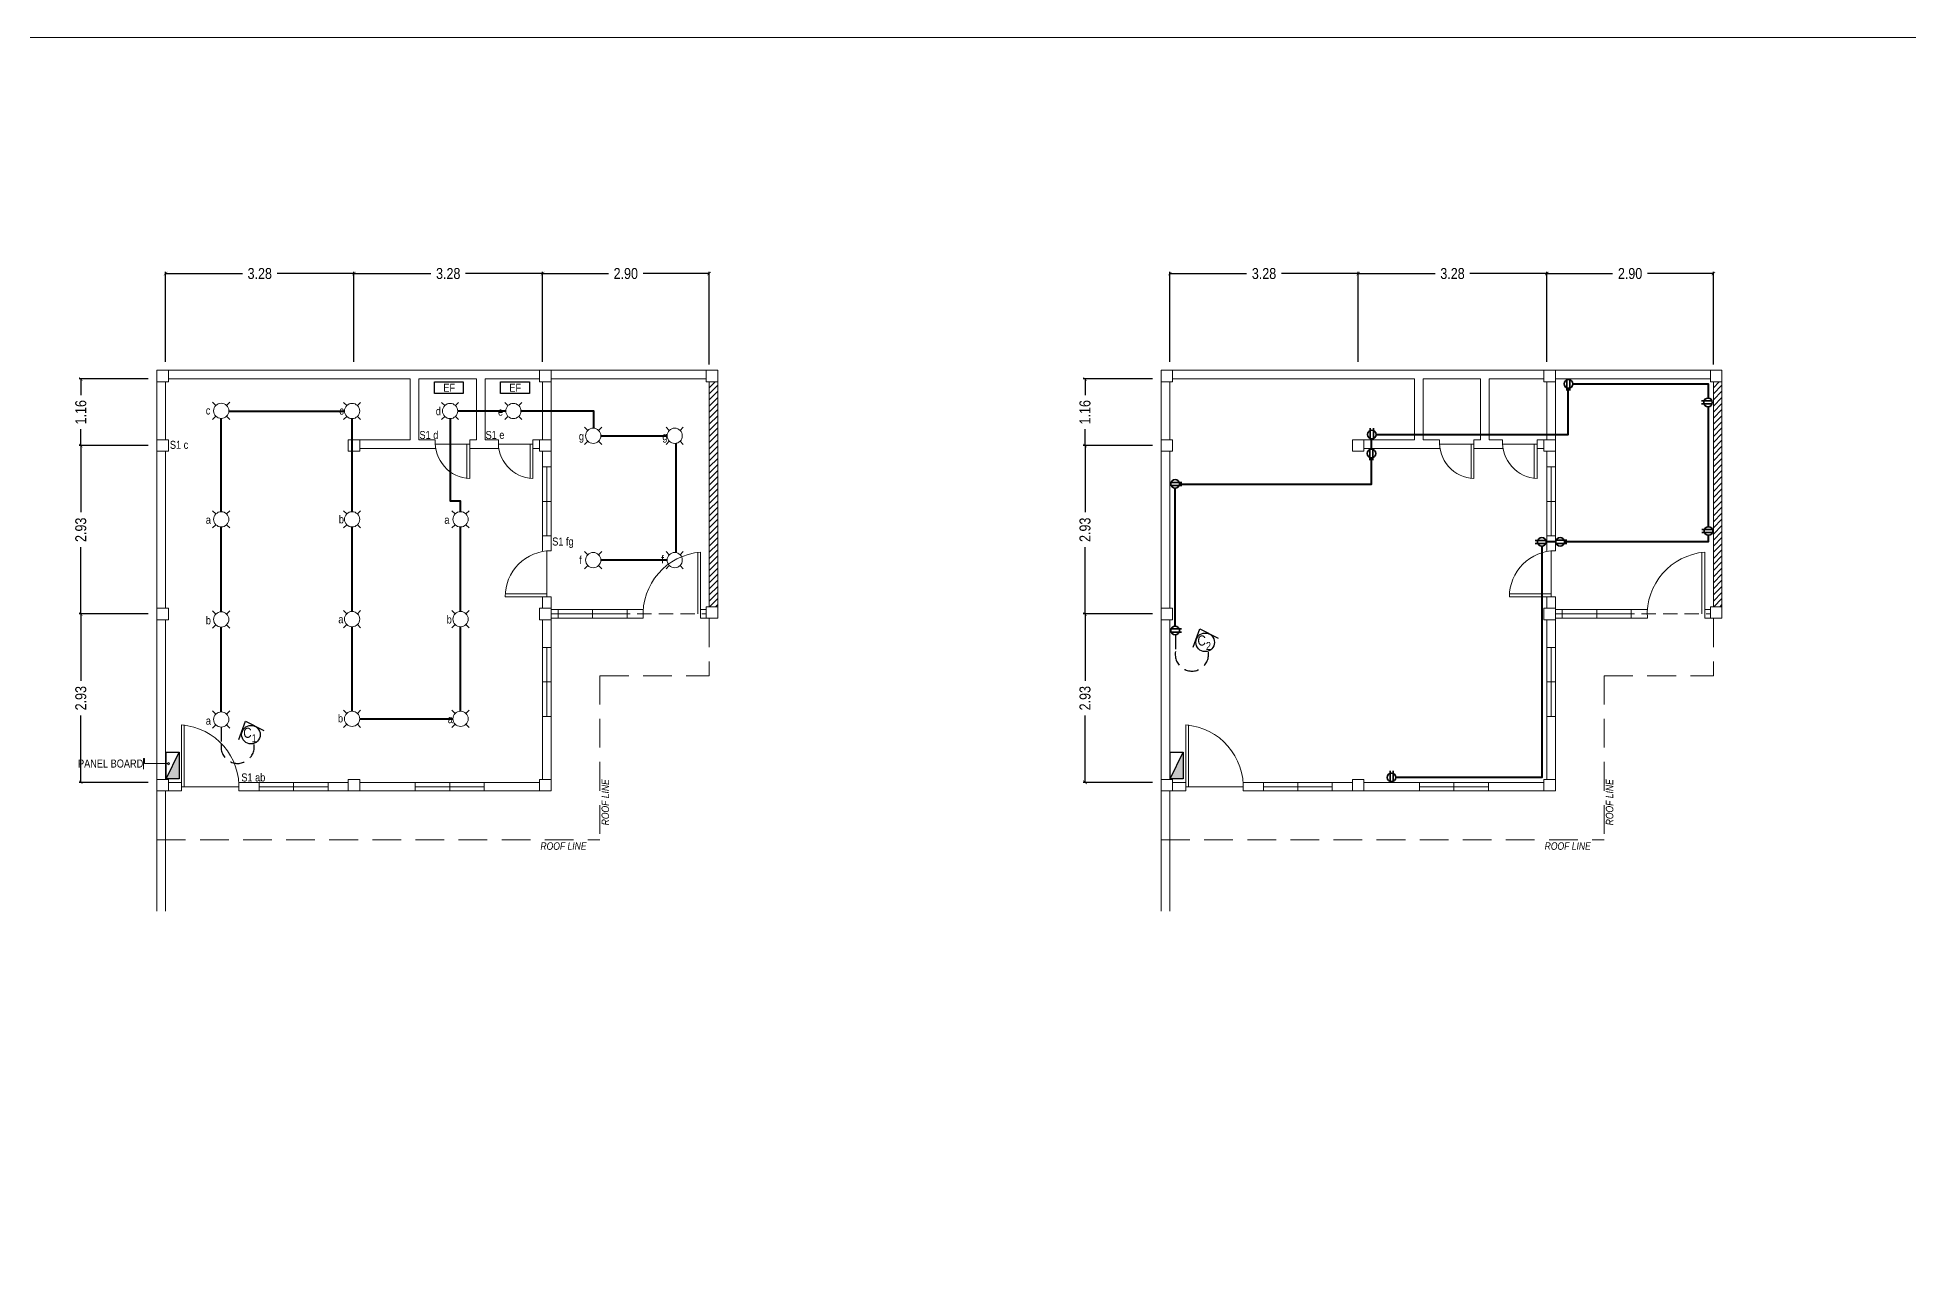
# Model space of a CAD drawing. Header units: metres. Extents: x -460 to 31334, y -1777 to 24987.
# Drawn here: x 202.23 to 234.79, y -549.19 to -527.84 of the extents above; entities that cross this region are included whole.
import ezdxf

# ---------------------------------------------------------------- set-up
doc = ezdxf.new("R2010")
doc.units = ezdxf.units.M
doc.header["$MEASUREMENT"] = 0
doc.linetypes.add('DASHED', pattern=[0.75, 0.5, -0.25])
doc.linetypes.add('DASHED2', pattern=[0.375, 0.25, -0.125])
doc.layers.get('Defpoints').update_dxf_attribs({"color": 2})
for name, color, linetype, lineweight in [('.3', 2, 'Continuous', 5), ('Arch_Door', 1, 'Continuous', 18), ('CIRCUIT', 5, 'Continuous', 35), ('LIGHTING', 7, 'Continuous', 20), ('TXT', 3, 'Continuous', 30)]:
    doc.layers.add(name, color=color, linetype=linetype, lineweight=lineweight)
doc.layers.add('01 FURNITURE', color=8, linetype='Continuous')
doc.styles.add('AN100', font='ARIALN.TTF', dxfattribs={"height": 0.25})
doc.styles.add('jan08', font='ARIALN.TTF', dxfattribs={"height": 0.25})
doc.styles.add('rs', font='ARIALN.TTF')
doc.dimstyles.new('dsdfddfdfef', dxfattribs={"dimtxt": 0.19, "dimasz": 0.06, "dimexe": 0.03, "dimexo": 0.3, "dimgap": 0.1, "dimtad": 0, "dimzin": 0, "dimdsep": 46, "dimtxsty": 'rs', "dimblk": 'ARCHTICK', "dimcen": 0.025, "dimclrd": 1, "dimclre": 1, "dimclrt": 3, "dimadec": 0, "dimazin": 0, "dimtfac": 1, "dimtofl": 0, "dimtmove": 0, "dimatfit": 3, "dimldrblk": 'ARCHTICK', "dimfxl": 0.1, "dimtolj": 1, "dimtzin": 0, "dimarcsym": 0})

# ---------------------------------------------------------------- blocks, each defined once
blk = doc.blocks.new('_ArchTick')
at = {"color": 0, "linetype": 'ByBlock', "const_width": 0.15}
blk.add_lwpolyline([(-0.5, -0.5), (0.5, 0.5)], dxfattribs=at)
blk = doc.blocks.new('*D268')
at = {"layer": '01 FURNITURE', "color": 1, "lineweight": -2, "transparency": 16777216}
for p, q in [((204.156, -533.779), (202.952, -533.779)), ((202.982, -533.779), (202.982, -534.064)), ((202.982, -534.939), (202.982, -534.654)), ((204.156, -534.939), (202.952, -534.939))]:
    blk.add_line(p, q, dxfattribs=at)
at = {"layer": 'Defpoints', "color": 0, "lineweight": 9, "transparency": 16777216}
for p in [(204.456, -533.779), (202.982, -534.939), (204.456, -534.939)]:
    blk.add_point(p, dxfattribs=at)
at = {"layer": '01 FURNITURE', "color": 1, "lineweight": -2, "transparency": 16777216, "xscale": 0.06, "yscale": 0.06, "zscale": 0.06}
for p, rotation in [((202.982, -533.779), 90), ((202.982, -534.939), 270)]:
    blk.add_blockref('_ArchTick', p, dxfattribs=dict(at, rotation=rotation))
at = {"layer": '01 FURNITURE', "color": 3, "lineweight": 9, "transparency": 16777216, "insert": (202.982, -534.359), "char_height": 0.19, "attachment_point": 5, "rotation": 90, "style": 'rs'}
blk.add_mtext('\\A1;1.16', dxfattribs=at)
blk = doc.blocks.new('*D269')
at = {"layer": '01 FURNITURE', "color": 1, "lineweight": -2, "transparency": 16777216}
for p, q in [((204.156, -534.939), (202.952, -534.939)), ((202.982, -534.939), (202.982, -536.1)), ((202.982, -537.869), (202.982, -536.707)), ((204.156, -537.869), (202.952, -537.869))]:
    blk.add_line(p, q, dxfattribs=at)
at = {"layer": 'Defpoints', "color": 0, "lineweight": 9, "transparency": 16777216}
for p in [(204.456, -534.939), (202.982, -537.869), (204.456, -537.869)]:
    blk.add_point(p, dxfattribs=at)
at = {"layer": '01 FURNITURE', "color": 1, "lineweight": -2, "transparency": 16777216, "xscale": 0.06, "yscale": 0.06, "zscale": 0.06}
for p, rotation in [((202.982, -534.939), 90), ((202.982, -537.869), 270)]:
    blk.add_blockref('_ArchTick', p, dxfattribs=dict(at, rotation=rotation))
at = {"layer": '01 FURNITURE', "color": 3, "lineweight": 9, "transparency": 16777216, "insert": (202.982, -536.404), "char_height": 0.19, "attachment_point": 5, "rotation": 90, "style": 'rs'}
blk.add_mtext('\\A1;2.93', dxfattribs=at)
blk = doc.blocks.new('*D270')
at = {"layer": '01 FURNITURE', "color": 1, "lineweight": -2, "transparency": 16777216}
for p, q in [((204.156, -537.869), (202.952, -537.869)), ((202.982, -537.869), (202.982, -539.03)), ((202.982, -540.799), (202.982, -539.637)), ((204.156, -540.799), (202.952, -540.799))]:
    blk.add_line(p, q, dxfattribs=at)
at = {"layer": 'Defpoints', "color": 0, "lineweight": 9, "transparency": 16777216}
for p in [(204.456, -537.869), (202.982, -540.799), (204.456, -540.799)]:
    blk.add_point(p, dxfattribs=at)
at = {"layer": '01 FURNITURE', "color": 1, "lineweight": -2, "transparency": 16777216, "xscale": 0.06, "yscale": 0.06, "zscale": 0.06}
for p, rotation in [((202.982, -537.869), 90), ((202.982, -540.799), 270)]:
    blk.add_blockref('_ArchTick', p, dxfattribs=dict(at, rotation=rotation))
at = {"layer": '01 FURNITURE', "color": 3, "lineweight": 9, "transparency": 16777216, "insert": (202.982, -539.334), "char_height": 0.19, "attachment_point": 5, "rotation": 90, "style": 'rs'}
blk.add_mtext('\\A1;2.93', dxfattribs=at)
blk = doc.blocks.new('*D271')
at = {"layer": '01 FURNITURE', "color": 1, "lineweight": -2, "transparency": 16777216}
for p, q in [((204.456, -533.479), (204.456, -531.916)), ((204.456, -531.946), (205.794, -531.946)), ((207.736, -531.946), (206.399, -531.946)), ((207.736, -533.479), (207.736, -531.916))]:
    blk.add_line(p, q, dxfattribs=at)
at = {"layer": 'Defpoints', "color": 0, "lineweight": 9, "transparency": 16777216}
for p in [(207.736, -531.946), (204.456, -533.779), (207.736, -533.779)]:
    blk.add_point(p, dxfattribs=at)
at = {"layer": '01 FURNITURE', "color": 1, "lineweight": -2, "transparency": 16777216, "xscale": 0.06, "yscale": 0.06, "zscale": 0.06, "rotation": 180}
blk.add_blockref('_ArchTick', (204.456, -531.946), dxfattribs=at)
at = {"layer": '01 FURNITURE', "color": 1, "lineweight": -2, "transparency": 16777216, "xscale": 0.06, "yscale": 0.06, "zscale": 0.06}
blk.add_blockref('_ArchTick', (207.736, -531.946), dxfattribs=at)
at = {"layer": '01 FURNITURE', "color": 3, "lineweight": 9, "transparency": 16777216, "insert": (206.096, -531.946), "char_height": 0.19, "attachment_point": 5, "style": 'rs'}
blk.add_mtext('\\A1;3.28', dxfattribs=at)
blk = doc.blocks.new('*D272')
at = {"layer": '01 FURNITURE', "color": 1, "lineweight": -2, "transparency": 16777216}
for p, q in [((207.736, -533.479), (207.736, -531.916)), ((207.736, -531.946), (209.074, -531.946)), ((211.016, -531.946), (209.679, -531.946)), ((211.016, -533.479), (211.016, -531.916))]:
    blk.add_line(p, q, dxfattribs=at)
at = {"layer": 'Defpoints', "color": 0, "lineweight": 9, "transparency": 16777216}
for p in [(207.736, -531.946), (207.736, -533.779), (211.016, -533.779)]:
    blk.add_point(p, dxfattribs=at)
at = {"layer": '01 FURNITURE', "color": 1, "lineweight": -2, "transparency": 16777216, "xscale": 0.06, "yscale": 0.06, "zscale": 0.06, "rotation": 180}
blk.add_blockref('_ArchTick', (207.736, -531.946), dxfattribs=at)
at = {"layer": '01 FURNITURE', "color": 1, "lineweight": -2, "transparency": 16777216, "xscale": 0.06, "yscale": 0.06, "zscale": 0.06}
blk.add_blockref('_ArchTick', (211.016, -531.946), dxfattribs=at)
at = {"layer": '01 FURNITURE', "color": 3, "lineweight": 9, "transparency": 16777216, "insert": (209.376, -531.946), "char_height": 0.19, "attachment_point": 5, "style": 'rs'}
blk.add_mtext('\\A1;3.28', dxfattribs=at)
blk = doc.blocks.new('*D273')
at = {"layer": '01 FURNITURE', "color": 1, "lineweight": -2, "transparency": 16777216}
for p, q in [((211.016, -533.479), (211.016, -531.916)), ((211.016, -531.946), (212.163, -531.946)), ((213.916, -531.946), (212.77, -531.946)), ((213.916, -533.529), (213.916, -531.916))]:
    blk.add_line(p, q, dxfattribs=at)
at = {"layer": 'Defpoints', "color": 0, "lineweight": 9, "transparency": 16777216}
for p in [(213.916, -531.946), (211.016, -533.779), (213.916, -533.829)]:
    blk.add_point(p, dxfattribs=at)
at = {"layer": '01 FURNITURE', "color": 1, "lineweight": -2, "transparency": 16777216, "xscale": 0.06, "yscale": 0.06, "zscale": 0.06, "rotation": 180}
blk.add_blockref('_ArchTick', (211.016, -531.946), dxfattribs=at)
at = {"layer": '01 FURNITURE', "color": 1, "lineweight": -2, "transparency": 16777216, "xscale": 0.06, "yscale": 0.06, "zscale": 0.06}
blk.add_blockref('_ArchTick', (213.916, -531.946), dxfattribs=at)
at = {"layer": '01 FURNITURE', "color": 3, "lineweight": 9, "transparency": 16777216, "insert": (212.466, -531.946), "char_height": 0.19, "attachment_point": 5, "style": 'rs'}
blk.add_mtext('\\A1;2.90', dxfattribs=at)
blk = doc.blocks.new('light')
at = {"layer": 'LIGHTING', "ltscale": 0.08}
for p, q in [((215.884, -493.498), (215.813, -493.427)), ((216.192, -493.427), (216.121, -493.498)), ((215.884, -493.735), (215.813, -493.806)), ((216.192, -493.806), (216.121, -493.735))]:
    blk.add_line(p, q, dxfattribs=at)
blk.add_circle((216.003, -493.616), 0.168, dxfattribs=at)
blk = doc.blocks.new('*D275')
at = {"layer": '01 FURNITURE', "color": 1, "lineweight": -2, "transparency": 16777216}
for p, q in [((221.633, -533.779), (220.428, -533.779)), ((220.458, -533.779), (220.458, -534.064)), ((220.458, -534.939), (220.458, -534.654)), ((221.633, -534.939), (220.428, -534.939))]:
    blk.add_line(p, q, dxfattribs=at)
at = {"layer": 'Defpoints', "color": 0, "lineweight": 9, "transparency": 16777216}
for p in [(221.933, -533.779), (220.458, -534.939), (221.933, -534.939)]:
    blk.add_point(p, dxfattribs=at)
at = {"layer": '01 FURNITURE', "color": 1, "lineweight": -2, "transparency": 16777216, "xscale": 0.06, "yscale": 0.06, "zscale": 0.06}
for p, rotation in [((220.458, -533.779), 90), ((220.458, -534.939), 270)]:
    blk.add_blockref('_ArchTick', p, dxfattribs=dict(at, rotation=rotation))
at = {"layer": '01 FURNITURE', "color": 3, "lineweight": 9, "transparency": 16777216, "insert": (220.458, -534.359), "char_height": 0.19, "attachment_point": 5, "rotation": 90, "style": 'rs'}
blk.add_mtext('\\A1;1.16', dxfattribs=at)
blk = doc.blocks.new('*D276')
at = {"layer": '01 FURNITURE', "color": 1, "lineweight": -2, "transparency": 16777216}
for p, q in [((221.633, -534.939), (220.428, -534.939)), ((220.458, -534.939), (220.458, -536.1)), ((220.458, -537.869), (220.458, -536.707)), ((221.633, -537.869), (220.428, -537.869))]:
    blk.add_line(p, q, dxfattribs=at)
at = {"layer": 'Defpoints', "color": 0, "lineweight": 9, "transparency": 16777216}
for p in [(221.933, -534.939), (220.458, -537.869), (221.933, -537.869)]:
    blk.add_point(p, dxfattribs=at)
at = {"layer": '01 FURNITURE', "color": 1, "lineweight": -2, "transparency": 16777216, "xscale": 0.06, "yscale": 0.06, "zscale": 0.06}
for p, rotation in [((220.458, -534.939), 90), ((220.458, -537.869), 270)]:
    blk.add_blockref('_ArchTick', p, dxfattribs=dict(at, rotation=rotation))
at = {"layer": '01 FURNITURE', "color": 3, "lineweight": 9, "transparency": 16777216, "insert": (220.458, -536.404), "char_height": 0.19, "attachment_point": 5, "rotation": 90, "style": 'rs'}
blk.add_mtext('\\A1;2.93', dxfattribs=at)
blk = doc.blocks.new('*D277')
at = {"layer": '01 FURNITURE', "color": 1, "lineweight": -2, "transparency": 16777216}
for p, q in [((221.633, -537.869), (220.428, -537.869)), ((220.458, -537.869), (220.458, -539.03)), ((220.458, -540.799), (220.458, -539.637)), ((221.633, -540.799), (220.428, -540.799))]:
    blk.add_line(p, q, dxfattribs=at)
at = {"layer": 'Defpoints', "color": 0, "lineweight": 9, "transparency": 16777216}
for p in [(221.933, -537.869), (220.458, -540.799), (221.933, -540.799)]:
    blk.add_point(p, dxfattribs=at)
at = {"layer": '01 FURNITURE', "color": 1, "lineweight": -2, "transparency": 16777216, "xscale": 0.06, "yscale": 0.06, "zscale": 0.06}
for p, rotation in [((220.458, -537.869), 90), ((220.458, -540.799), 270)]:
    blk.add_blockref('_ArchTick', p, dxfattribs=dict(at, rotation=rotation))
at = {"layer": '01 FURNITURE', "color": 3, "lineweight": 9, "transparency": 16777216, "insert": (220.458, -539.334), "char_height": 0.19, "attachment_point": 5, "rotation": 90, "style": 'rs'}
blk.add_mtext('\\A1;2.93', dxfattribs=at)
blk = doc.blocks.new('*D278')
at = {"layer": '01 FURNITURE', "color": 1, "lineweight": -2, "transparency": 16777216}
for p, q in [((221.933, -533.479), (221.933, -531.916)), ((221.933, -531.946), (223.27, -531.946)), ((225.213, -531.946), (223.875, -531.946)), ((225.213, -533.479), (225.213, -531.916))]:
    blk.add_line(p, q, dxfattribs=at)
at = {"layer": 'Defpoints', "color": 0, "lineweight": 9, "transparency": 16777216}
for p in [(225.213, -531.946), (221.933, -533.779), (225.213, -533.779)]:
    blk.add_point(p, dxfattribs=at)
at = {"layer": '01 FURNITURE', "color": 1, "lineweight": -2, "transparency": 16777216, "xscale": 0.06, "yscale": 0.06, "zscale": 0.06, "rotation": 180}
blk.add_blockref('_ArchTick', (221.933, -531.946), dxfattribs=at)
at = {"layer": '01 FURNITURE', "color": 1, "lineweight": -2, "transparency": 16777216, "xscale": 0.06, "yscale": 0.06, "zscale": 0.06}
blk.add_blockref('_ArchTick', (225.213, -531.946), dxfattribs=at)
at = {"layer": '01 FURNITURE', "color": 3, "lineweight": 9, "transparency": 16777216, "insert": (223.573, -531.946), "char_height": 0.19, "attachment_point": 5, "style": 'rs'}
blk.add_mtext('\\A1;3.28', dxfattribs=at)
blk = doc.blocks.new('*D279')
at = {"layer": '01 FURNITURE', "color": 1, "lineweight": -2, "transparency": 16777216}
for p, q in [((225.213, -533.479), (225.213, -531.916)), ((225.213, -531.946), (226.55, -531.946)), ((228.493, -531.946), (227.155, -531.946)), ((228.493, -533.479), (228.493, -531.916))]:
    blk.add_line(p, q, dxfattribs=at)
at = {"layer": 'Defpoints', "color": 0, "lineweight": 9, "transparency": 16777216}
for p in [(225.213, -531.946), (225.213, -533.779), (228.493, -533.779)]:
    blk.add_point(p, dxfattribs=at)
at = {"layer": '01 FURNITURE', "color": 1, "lineweight": -2, "transparency": 16777216, "xscale": 0.06, "yscale": 0.06, "zscale": 0.06, "rotation": 180}
blk.add_blockref('_ArchTick', (225.213, -531.946), dxfattribs=at)
at = {"layer": '01 FURNITURE', "color": 1, "lineweight": -2, "transparency": 16777216, "xscale": 0.06, "yscale": 0.06, "zscale": 0.06}
blk.add_blockref('_ArchTick', (228.493, -531.946), dxfattribs=at)
at = {"layer": '01 FURNITURE', "color": 3, "lineweight": 9, "transparency": 16777216, "insert": (226.853, -531.946), "char_height": 0.19, "attachment_point": 5, "style": 'rs'}
blk.add_mtext('\\A1;3.28', dxfattribs=at)
blk = doc.blocks.new('*D280')
at = {"layer": '01 FURNITURE', "color": 1, "lineweight": -2, "transparency": 16777216}
for p, q in [((228.493, -533.479), (228.493, -531.916)), ((228.493, -531.946), (229.639, -531.946)), ((231.393, -531.946), (230.246, -531.946)), ((231.393, -533.529), (231.393, -531.916))]:
    blk.add_line(p, q, dxfattribs=at)
at = {"layer": 'Defpoints', "color": 0, "lineweight": 9, "transparency": 16777216}
for p in [(231.393, -531.946), (228.493, -533.779), (231.393, -533.829)]:
    blk.add_point(p, dxfattribs=at)
at = {"layer": '01 FURNITURE', "color": 1, "lineweight": -2, "transparency": 16777216, "xscale": 0.06, "yscale": 0.06, "zscale": 0.06, "rotation": 180}
blk.add_blockref('_ArchTick', (228.493, -531.946), dxfattribs=at)
at = {"layer": '01 FURNITURE', "color": 1, "lineweight": -2, "transparency": 16777216, "xscale": 0.06, "yscale": 0.06, "zscale": 0.06}
blk.add_blockref('_ArchTick', (231.393, -531.946), dxfattribs=at)
at = {"layer": '01 FURNITURE', "color": 3, "lineweight": 9, "transparency": 16777216, "insert": (229.943, -531.946), "char_height": 0.19, "attachment_point": 5, "style": 'rs'}
blk.add_mtext('\\A1;2.90', dxfattribs=at)

msp = doc.modelspace()

# ---------------------------------------------------------------- hatches: boundary and pattern name
at = {"layer": '01 FURNITURE', "lineweight": 9, "true_color": 0x000000, "transparency": 33554618}
h = msp.add_hatch(dxfattribs=at)
h.set_pattern_fill('ANSI31', color=18, scale=0.6)
h.set_pattern_definition([(45, (80.22465, 21.27508), (-0.053033009, 0.053033009), [])])
h.paths.add_polyline_path([(214.06615, -533.82863), (213.91615, -533.82863), (213.91615, -537.74363), (214.06615, -537.74363)])
h = msp.add_hatch(dxfattribs=at)
h.set_pattern_fill('ANSI31', color=18, scale=0.6)
h.set_pattern_definition([(45, (97.70109, 21.27508), (-0.053033009, 0.053033009), [])])
h.paths.add_polyline_path([(231.5426, -533.82863), (231.3926, -533.82863), (231.3926, -537.74363), (231.5426, -537.74363)])
at = {"layer": '01 FURNITURE', "lineweight": 9, "transparency": 33554618}
h = msp.add_hatch(color=1, dxfattribs=at)
h.dxf.hatch_style = 1
h.paths.add_polyline_path([(204.69081, -540.27421), (204.46453, -540.73622), (204.69081, -540.73622)])
h = msp.add_hatch(color=1, dxfattribs=at)
h.dxf.hatch_style = 1
h.paths.add_polyline_path([(222.16725, -540.27421), (221.94097, -540.73622), (222.16725, -540.73622)])

# ---------------------------------------------------------------- linework, layer by layer
at = {"color": 2, "linetype": 'DASHED2'}
for p, q in [((222.03191, -538.23105), (222.03191, -538.52338)), ((205.42612, -539.83676), (205.42612, -540.12909))]:
    msp.add_line(p, q, dxfattribs=at)
at = {"color": 2}
for points in [[(222.33717, -538.44585), (222.45655, -538.12787), (222.77417, -538.29127)], [(205.73138, -540.05156), (205.85077, -539.73358), (206.16838, -539.89698)]]:
    msp.add_lwpolyline(points, dxfattribs=at)
for centre in [(222.5486, -538.36237), (205.94281, -539.96808)]:
    msp.add_circle(centre, 0.16173, dxfattribs=at)
at = {"color": 2, "linetype": 'DASHED2'}
for centre in [(222.31691, -538.57368), (205.71112, -540.17939)]:
    msp.add_arc(centre, 0.28941, 169.989804, 11.583661, dxfattribs=at)
at = {"layer": '01 FURNITURE', "color": 18, "lineweight": 9, "true_color": 0x000000}
for p, q in [((204.30615, -533.62863), (204.30615, -540.94863)), ((204.30615, -533.62863), (211.16615, -533.62863)), ((211.16615, -533.62863), (211.16615, -536.76863)), ((211.16615, -533.62863), (214.06615, -533.62863)), ((214.06615, -533.62863), (214.06615, -537.94363)), ((221.7826, -533.62863), (221.7826, -540.94863)), ((221.7826, -533.62863), (228.6426, -533.62863)), ((228.6426, -533.62863), (228.6426, -536.76863)), ((228.6426, -533.62863), (231.5426, -533.62863)), ((231.5426, -533.62863), (231.5426, -537.94363)), ((204.45615, -533.82863), (204.45615, -534.83863)), ((204.50615, -533.77863), (208.71615, -533.77863)), ((208.71615, -533.77863), (208.71615, -534.83863)), ((208.86615, -533.77863), (208.86615, -534.83863)), ((208.86615, -533.77863), (209.86615, -533.77863)), ((209.86615, -533.77863), (209.86615, -534.83863)), ((210.01615, -533.77863), (210.01615, -534.83863)), ((210.01615, -533.77863), (210.96615, -533.77863)), ((211.01615, -533.82863), (211.01615, -534.83863)), ((211.16615, -533.77863), (213.86615, -533.77863)), ((213.91615, -533.82863), (213.91615, -537.74363)), ((221.9326, -533.82863), (221.9326, -534.83863)), ((221.9826, -533.77863), (226.1926, -533.77863)), ((226.1926, -533.77863), (226.1926, -534.83863)), ((226.3426, -533.77863), (226.3426, -534.83863)), ((226.3426, -533.77863), (227.3426, -533.77863)), ((227.3426, -533.77863), (227.3426, -534.83863)), ((227.4926, -533.77863), (227.4926, -534.83863)), ((227.4926, -533.77863), (228.4426, -533.77863)), ((228.4926, -533.82863), (228.4926, -534.83863)), ((228.6426, -533.77863), (231.3426, -533.77863)), ((231.3926, -533.82863), (231.3926, -537.74363)), ((207.83615, -534.83863), (208.71615, -534.83863)), ((207.83615, -534.98863), (209.15733, -534.98863)), ((208.86615, -534.83863), (209.14934, -534.83863)), ((209.14886, -534.91363), (209.74934, -534.91363)), ((209.69934, -534.91363), (209.69934, -535.50904)), ((209.74934, -534.83863), (209.86615, -534.83863)), ((209.74934, -534.83863), (209.74934, -535.51363)), ((209.74934, -534.98863), (210.25733, -534.98863)), ((210.01615, -534.83863), (210.24934, -534.83863)), ((210.24886, -534.91363), (210.84934, -534.91363)), ((210.79934, -534.91363), (210.79934, -535.50904)), ((210.84934, -534.83863), (210.96615, -534.83863)), ((210.84934, -534.83863), (210.84934, -535.51363)), ((210.84934, -534.98863), (210.96615, -534.98863)), ((225.3126, -534.83863), (226.1926, -534.83863)), ((225.3126, -534.98863), (226.63377, -534.98863)), ((226.3426, -534.83863), (226.62578, -534.83863)), ((226.62531, -534.91363), (227.22578, -534.91363)), ((227.17578, -534.91363), (227.17578, -535.50904)), ((227.22578, -534.83863), (227.3426, -534.83863)), ((227.22578, -534.83863), (227.22578, -535.51363)), ((227.22578, -534.98863), (227.73377, -534.98863)), ((227.4926, -534.83863), (227.72578, -534.83863)), ((227.72531, -534.91363), (228.32578, -534.91363)), ((228.27578, -534.91363), (228.27578, -535.50904)), ((228.32578, -534.83863), (228.4426, -534.83863)), ((228.32578, -534.83863), (228.32578, -535.51363)), ((228.32578, -534.98863), (228.4426, -534.98863)), ((204.45615, -535.03863), (204.45615, -537.76863)), ((211.01615, -535.03863), (211.01615, -536.78263)), ((211.01615, -535.31063), (211.16615, -535.31063)), ((211.09115, -535.31063), (211.09115, -536.51063)), ((221.9326, -535.03863), (221.9326, -537.76863)), ((228.4926, -535.03863), (228.4926, -536.78263)), ((228.4926, -535.31063), (228.6426, -535.31063)), ((228.5676, -535.31063), (228.5676, -536.51063)), ((211.09115, -536.77206), (211.09115, -537.56863)), ((213.71818, -536.79363), (213.71818, -537.86863)), ((213.76818, -536.79363), (213.76818, -537.94363)), ((228.5676, -536.77206), (228.5676, -537.56863)), ((231.19462, -536.79363), (231.19462, -537.86863)), ((231.24462, -536.79363), (231.24462, -537.94363)), ((211.16615, -537.56863), (210.36615, -537.56863)), ((211.09115, -537.51863), (210.36765, -537.51863)), ((211.01615, -537.56863), (211.01615, -537.76863)), ((211.16615, -537.56863), (211.16615, -540.94863)), ((228.6426, -537.56863), (227.8426, -537.56863)), ((228.5676, -537.51863), (227.84409, -537.51863)), ((228.4926, -537.56863), (228.4926, -537.76863)), ((228.6426, -537.56863), (228.6426, -540.94863)), ((211.16615, -537.79363), (212.76915, -537.79363)), ((211.28764, -537.79363), (211.28764, -537.94363)), ((211.28764, -537.86863), (212.48764, -537.86863)), ((212.48764, -537.79363), (212.48764, -537.94363)), ((213.76818, -537.79363), (213.86615, -537.79363)), ((228.6426, -537.79363), (230.24559, -537.79363)), ((228.76408, -537.79363), (228.76408, -537.94363)), ((228.76408, -537.86863), (229.96408, -537.86863)), ((229.96408, -537.79363), (229.96408, -537.94363)), ((231.24462, -537.79363), (231.3426, -537.79363)), ((204.45615, -537.96863), (204.45615, -540.74863)), ((211.01615, -537.96863), (211.01615, -540.74863)), ((211.16615, -537.94363), (212.76818, -537.94363)), ((213.76818, -537.94363), (214.06615, -537.94363)), ((221.9326, -537.96863), (221.9326, -540.74863)), ((228.4926, -537.96863), (228.4926, -540.74863)), ((228.6426, -537.94363), (230.24462, -537.94363)), ((231.24462, -537.94363), (231.5426, -537.94363)), ((211.09115, -538.45094), (211.09115, -539.65094)), ((228.5676, -538.45094), (228.5676, -539.65094)), ((211.01615, -539.05094), (211.16615, -539.05094)), ((228.4926, -539.05094), (228.6426, -539.05094)), ((204.73341, -539.79863), (204.73341, -540.94863)), ((204.78341, -539.79863), (204.78341, -540.87363)), ((222.20985, -539.79863), (222.20985, -540.94863)), ((222.25985, -539.79863), (222.25985, -540.87363)), ((204.50615, -540.79863), (204.73341, -540.79863)), ((205.73341, -540.79863), (207.63615, -540.79863)), ((206.08478, -540.79863), (206.08478, -540.94863)), ((206.68478, -540.79863), (206.68478, -540.94863)), ((207.28478, -540.79863), (207.28478, -540.94863)), ((207.83615, -540.79863), (210.96615, -540.79863)), ((208.80115, -540.79863), (208.80115, -540.94863)), ((209.40115, -540.79863), (209.40115, -540.94863)), ((210.00115, -540.79863), (210.00115, -540.94863)), ((221.9826, -540.79863), (222.20985, -540.79863)), ((223.20985, -540.79863), (225.1126, -540.79863)), ((223.56122, -540.79863), (223.56122, -540.94863)), ((224.16122, -540.79863), (224.16122, -540.94863)), ((224.76122, -540.79863), (224.76122, -540.94863)), ((225.3126, -540.79863), (228.4426, -540.79863)), ((226.2776, -540.79863), (226.2776, -540.94863)), ((226.8776, -540.79863), (226.8776, -540.94863)), ((227.4776, -540.79863), (227.4776, -540.94863)), ((204.30615, -540.94863), (204.73341, -540.94863)), ((204.73341, -540.87363), (205.73552, -540.87363)), ((205.73341, -540.94863), (211.16615, -540.94863)), ((206.08478, -540.87363), (207.28478, -540.87363)), ((208.80115, -540.87363), (210.00115, -540.87363)), ((221.7826, -540.94863), (222.20985, -540.94863)), ((222.20985, -540.87363), (223.21196, -540.87363)), ((223.20985, -540.94863), (228.6426, -540.94863)), ((223.56122, -540.87363), (224.76122, -540.87363)), ((226.2776, -540.87363), (227.4776, -540.87363))]:
    msp.add_line(p, q, dxfattribs=at)
at = {"layer": '01 FURNITURE', "color": 18, "lineweight": 18, "true_color": 0x000000}
for p, q in [((211.01615, -535.91063), (211.16615, -535.91063)), ((228.4926, -535.91063), (228.6426, -535.91063)), ((211.01615, -536.51063), (211.16615, -536.51063)), ((228.4926, -536.51063), (228.6426, -536.51063)), ((211.88764, -537.79363), (211.88764, -537.94363)), ((229.36408, -537.79363), (229.36408, -537.94363)), ((211.01615, -538.45094), (211.16615, -538.45094)), ((228.4926, -538.45094), (228.6426, -538.45094)), ((211.01615, -539.65094), (211.16615, -539.65094)), ((228.4926, -539.65094), (228.6426, -539.65094))]:
    msp.add_line(p, q, dxfattribs=at)
at = {"layer": '01 FURNITURE', "color": 18, "linetype": 'DASHED2', "lineweight": 9, "true_color": 0x000000}
for p, q in [((211.16615, -537.86863), (213.86615, -537.86863)), ((228.6426, -537.86863), (231.3426, -537.86863))]:
    msp.add_line(p, q, dxfattribs=at)
at = {"layer": '01 FURNITURE', "color": 18, "linetype": 'DASHED', "lineweight": 9, "true_color": 0x000000}
for p, q in [((213.91615, -537.94363), (213.91615, -538.94363)), ((231.3926, -537.94363), (231.3926, -538.94363)), ((212.01615, -538.94363), (212.01615, -541.79863)), ((212.01615, -538.94363), (213.91615, -538.94363)), ((229.4926, -538.94363), (229.4926, -541.79863)), ((229.4926, -538.94363), (231.3926, -538.94363)), ((204.30615, -541.79863), (212.01615, -541.79863)), ((221.7826, -541.79863), (229.4926, -541.79863))]:
    msp.add_line(p, q, dxfattribs=at)
at = {"layer": '01 FURNITURE', "color": 250, "lineweight": 25}
for p, q in [((204.46453, -540.73622), (204.69081, -540.27421)), ((221.94097, -540.73622), (222.16725, -540.27421))]:
    msp.add_line(p, q, dxfattribs=at)
at = {"layer": '01 FURNITURE', "color": 18, "linetype": 'Continuous', "lineweight": 9, "true_color": 0x000000}
for p, q in [((204.30615, -540.94863), (204.30615, -543.03962)), ((204.45615, -540.94863), (204.45615, -543.03962)), ((221.7826, -540.94863), (221.7826, -543.03962)), ((221.9326, -540.94863), (221.9326, -543.03962))]:
    msp.add_line(p, q, dxfattribs=at)
at = {"layer": '01 FURNITURE', "color": 3, "lineweight": 5}
msp.add_lwpolyline([(118.91558, -527.83706), (366.22777, -527.83706), (366.22777, -602.96018), (118.91558, -602.96018)], close=True, dxfattribs=at)
at = {"layer": '01 FURNITURE', "color": 18, "lineweight": 9, "true_color": 0x000000}
for points in [[(204.30615, -533.62863), (204.50615, -533.62863), (204.50615, -533.82863), (204.30615, -533.82863)], [(210.96615, -533.62863), (211.16615, -533.62863), (211.16615, -533.82863), (210.96615, -533.82863)], [(213.86615, -533.62863), (214.06615, -533.62863), (214.06615, -533.82863), (213.86615, -533.82863)], [(221.7826, -533.62863), (221.9826, -533.62863), (221.9826, -533.82863), (221.7826, -533.82863)], [(228.4426, -533.62863), (228.6426, -533.62863), (228.6426, -533.82863), (228.4426, -533.82863)], [(231.3426, -533.62863), (231.5426, -533.62863), (231.5426, -533.82863), (231.3426, -533.82863)], [(204.30615, -534.83863), (204.50615, -534.83863), (204.50615, -535.03863), (204.30615, -535.03863)], [(207.63615, -534.83863), (207.83615, -534.83863), (207.83615, -535.03863), (207.63615, -535.03863)], [(210.96615, -534.83863), (211.16615, -534.83863), (211.16615, -535.03863), (210.96615, -535.03863)], [(221.7826, -534.83863), (221.9826, -534.83863), (221.9826, -535.03863), (221.7826, -535.03863)], [(225.1126, -534.83863), (225.3126, -534.83863), (225.3126, -535.03863), (225.1126, -535.03863)], [(228.4426, -534.83863), (228.6426, -534.83863), (228.6426, -535.03863), (228.4426, -535.03863)], [(204.30615, -537.76863), (204.50615, -537.76863), (204.50615, -537.96863), (204.30615, -537.96863)], [(210.96615, -537.76863), (211.16615, -537.76863), (211.16615, -537.96863), (210.96615, -537.96863)], [(213.86615, -537.74363), (214.06615, -537.74363), (214.06615, -537.94363), (213.86615, -537.94363)], [(221.7826, -537.76863), (221.9826, -537.76863), (221.9826, -537.96863), (221.7826, -537.96863)], [(228.4426, -537.76863), (228.6426, -537.76863), (228.6426, -537.96863), (228.4426, -537.96863)], [(231.3426, -537.74363), (231.5426, -537.74363), (231.5426, -537.94363), (231.3426, -537.94363)], [(204.30615, -540.74863), (204.50615, -540.74863), (204.50615, -540.94863), (204.30615, -540.94863)], [(207.63615, -540.74863), (207.83615, -540.74863), (207.83615, -540.94863), (207.63615, -540.94863)], [(210.96615, -540.74863), (211.16615, -540.74863), (211.16615, -540.94863), (210.96615, -540.94863)], [(221.7826, -540.74863), (221.9826, -540.74863), (221.9826, -540.94863), (221.7826, -540.94863)], [(225.1126, -540.74863), (225.3126, -540.74863), (225.3126, -540.94863), (225.1126, -540.94863)], [(228.4426, -540.74863), (228.6426, -540.74863), (228.6426, -540.94863), (228.4426, -540.94863)]]:
    msp.add_lwpolyline(points, close=True, dxfattribs=at)
at = {"layer": '01 FURNITURE', "color": 250, "lineweight": 30}
for points in [[(209.13849, -533.83072), (209.63871, -533.83072), (209.63871, -534.0325), (209.13849, -534.0325)], [(210.28849, -533.83072), (210.78871, -533.83072), (210.78871, -534.0325), (210.28849, -534.0325)]]:
    msp.add_lwpolyline(points, close=True, dxfattribs=at)
at = {"layer": '01 FURNITURE', "color": 1, "lineweight": 40}
for points in [[(225.52408, -534.74783), (228.86319, -534.74783), (228.86319, -533.94132)], [(228.94577, -533.86484), (231.30039, -533.86484), (231.30039, -534.11168)], [(205.55809, -534.34255), (207.5702, -534.34255)], [(209.54002, -534.33156), (210.37715, -534.33156)], [(210.64138, -534.33156), (211.90506, -534.33156), (211.90506, -534.63603)], [(231.30039, -534.26172), (231.30039, -536.34994)], [(205.42612, -536.0901), (205.42612, -534.46627)], [(207.6996, -534.46972), (207.6996, -536.09013)], [(209.59021, -536.0901), (209.59021, -535.90629), (209.41311, -535.90629), (209.41311, -534.46965)], [(212.03135, -534.76699), (213.18491, -534.76699)], [(213.33811, -534.89872), (213.33811, -536.80039)], [(225.44268, -535.00214), (225.44268, -534.82252)], [(222.10172, -535.6083), (225.44268, -535.6083), (225.44268, -535.15219)], [(222.02468, -538.08136), (222.02468, -535.68093)], [(205.42612, -537.83119), (205.42612, -536.35459)], [(207.6996, -536.35456), (207.6996, -537.82583)], [(209.59021, -537.8258), (209.59021, -536.35459)], [(228.65034, -536.612), (228.481, -536.612)], [(231.30039, -536.49956), (231.30039, -536.612), (228.80035, -536.612)], [(213.18491, -536.93223), (212.03135, -536.93223)], [(228.40496, -536.68959), (228.40496, -540.71421), (225.86671, -540.71421)], [(205.42612, -539.57227), (205.42612, -538.09568)], [(207.6996, -538.09026), (207.6996, -539.56152)], [(209.59021, -539.56149), (209.59021, -538.09029)], [(207.83458, -539.69542), (209.45798, -539.69542)]]:
    msp.add_lwpolyline(points, dxfattribs=at)
at = {"layer": '01 FURNITURE', "color": 250, "lineweight": 9}
msp.add_lwpolyline([(204.50791, -540.47207), (204.09279, -540.47207), (204.09279, -540.38344), (204.07456, -540.38344), (204.07456, -540.56754)], dxfattribs=at)
at = {"layer": '01 FURNITURE', "color": 250, "lineweight": 25}
for points in [[(204.46453, -540.27421), (204.69081, -540.27421), (204.69081, -540.73622), (204.46453, -540.73622)], [(221.94097, -540.27421), (222.16725, -540.27421), (222.16725, -540.73622), (221.94097, -540.73622)]]:
    msp.add_lwpolyline(points, close=True, dxfattribs=at)
at = {"layer": '01 FURNITURE', "color": 250, "lineweight": 9}
msp.add_circle((204.50791, -540.47207), 0.01922, dxfattribs=at)
at = {"layer": '01 FURNITURE', "color": 18, "lineweight": 9, "true_color": 0x000000}
for centre, radius, start, end in [((209.78235, -534.88012), 0.63437, 176.250174, 267.016905), ((210.88235, -534.88012), 0.63437, 176.250174, 267.016905), ((227.25879, -534.88012), 0.63437, 176.250174, 267.016905), ((228.35879, -534.88012), 0.63437, 176.250174, 267.016905), ((211.16504, -537.56752), 0.79888, 89.919759, 180.080241), ((213.8512, -537.8756), 1.08515, 94.38745, 183.594377), ((228.64148, -537.56752), 0.79888, 89.919759, 180.080241), ((231.32764, -537.8756), 1.08515, 94.38745, 183.594377), ((204.65039, -540.8806), 1.08515, 356.405623, 85.61255), ((222.12683, -540.8806), 1.08515, 356.405623, 85.61255)]:
    msp.add_arc(centre, radius, start, end, dxfattribs=at)
at = {"layer": 'CIRCUIT', "color": 3}
for p, q in [((228.84441, -533.79644), (228.84441, -533.98131)), ((228.89714, -533.79644), (228.89714, -533.98131)), ((231.3697, -534.16034), (231.18483, -534.16034)), ((231.3697, -534.21306), (231.18483, -534.21306)), ((225.42269, -534.81801), (225.42269, -534.63314)), ((225.47542, -534.81801), (225.47542, -534.63314)), ((225.41602, -535.00693), (225.41602, -535.1918)), ((225.46875, -535.00693), (225.46875, -535.1918)), ((221.9565, -535.57957), (222.14137, -535.57957)), ((221.9565, -535.63229), (222.14137, -535.63229)), ((228.47626, -536.58821), (228.29139, -536.58821)), ((228.65511, -536.58729), (228.83998, -536.58729)), ((231.37628, -536.39838), (231.19141, -536.39838)), ((231.37628, -536.45111), (231.19141, -536.45111)), ((228.47626, -536.64093), (228.29139, -536.64093)), ((228.65511, -536.64002), (228.83998, -536.64002)), ((221.95445, -538.13002), (222.13931, -538.13002)), ((221.95445, -538.18274), (222.13931, -538.18274)), ((225.76537, -540.78163), (225.76537, -540.59677)), ((225.8181, -540.78163), (225.8181, -540.59677))]:
    msp.add_line(p, q, dxfattribs=at)
for centre in [(228.87077, -533.86668), (231.29946, -534.1867), (225.44905, -534.74777), (225.44239, -535.07717), (222.02674, -535.60593), (228.40602, -536.61457), (228.72535, -536.61366), (231.30604, -536.42475), (222.02468, -538.15638), (225.79174, -540.71139)]:
    msp.add_circle(centre, 0.07502, dxfattribs=at)

# ---------------------------------------------------------------- block references
at = {"layer": '.3', "color": 1, "xscale": 0.7888074039379345, "yscale": 0.7888074039379345, "zscale": 0.7888074039379345}
for p in [(35.04145, -144.96568), (37.31768, -144.96916), (39.02324, -144.96916), (40.1246, -144.96916), (41.51444, -145.3998), (42.93248, -145.3998), (35.04145, -146.854), (37.31768, -146.854), (39.20555, -146.854), (41.51444, -147.56262), (42.93248, -147.56262), (35.04145, -148.59508), (37.31768, -148.58969), (39.20555, -148.58969), (35.04145, -150.33617), (37.31768, -150.32539), (39.20555, -150.32539)]:
    msp.add_blockref('light', p, dxfattribs=at)

# ---------------------------------------------------------------- texts
at = {"layer": 'Arch_Door', "color": 18, "linetype": 'Continuous', "lineweight": 18, "true_color": 0x000000, "char_height": 0.13, "width": 0.9010191, "attachment_point": 1, "rotation": 90, "style": 'AN100'}
for insert in [(212.04441, -541.54608), (229.52086, -541.54608)]:
    msp.add_mtext('{\\fArial Narrow|b0|i1|c0|p34;\\C256;\\c0;ROOF LINE }', dxfattribs=dict(at, insert=insert))
at = {"layer": 'Arch_Door', "color": 18, "linetype": 'Continuous', "lineweight": 18, "true_color": 0x000000, "char_height": 0.13, "width": 0.9010191, "attachment_point": 1, "style": 'AN100'}
for insert in [(210.98043, -541.84187), (228.45687, -541.84187)]:
    msp.add_mtext('{\\fArial Narrow|b0|i1|c0|p34;\\C256;\\c0;ROOF LINE }', dxfattribs=dict(at, insert=insert))
at = {"layer": 'TXT', "color": 5, "lineweight": 30, "style": 'jan08'}
for p in [(209.29071, -534.00305), (210.44071, -534.00305)]:
    msp.add_text('EF', height=0.139284, dxfattribs=at).set_placement(p)
at = {"layer": 'TXT', "color": 5, "style": 'jan08'}
for s, height, p in [('c', 0.13928, (205.15768, -534.39785)), ('c', 0.13928, (207.48031, -534.40084)), ('d', 0.13928, (209.15988, -534.40974)), ('e', 0.13928, (210.24205, -534.41886)), ('S1 d', 0.139284, (208.87558, -534.8234)), ('S1 e', 0.139284, (210.02609, -534.8234)), ('S1 c', 0.139284, (204.53262, -534.99518)), ('g', 0.13928, (211.64969, -534.84645)), ('g', 0.13928, (213.10203, -534.84645)), ('a', 0.13928, (205.15768, -536.29881)), ('b', 0.13928, (207.47242, -536.29163)), ('a', 0.13928, (209.30891, -536.29974)), ('S1 fg', 0.139284, (211.18563, -536.67741)), ('f', 0.13928, (211.6527, -536.99787)), ('f', 0.13928, (213.08358, -536.98628)), ('b', 0.13928, (205.15768, -538.04834)), ('a', 0.13928, (207.46307, -538.03031)), ('b', 0.13928, (209.34923, -538.03451)), ('a', 0.13928, (205.15768, -539.79567)), ('b', 0.13928, (207.45703, -539.75553)), ('a', 0.13928, (209.36785, -539.76839)), ('PANEL BOARD ', 0.1392839, (202.93388, -540.54052)), ('S1 ab', 0.139284, (205.77561, -540.78279))]:
    msp.add_text(s, height=height, dxfattribs=at).set_placement(p)
at = {"layer": 'TXT', "color": 2, "style": 'jan08'}
for s, height, p in [('C', 0.17637, (222.41456, -538.418)), ('2', 0.13928, (222.56113, -538.49532)), ('C', 0.17637, (205.80877, -540.02371)), ('1', 0.13928, (205.95534, -540.10103))]:
    msp.add_text(s, height=height, dxfattribs=at).set_placement(p)

# ---------------------------------------------------------------- dimensions: what is measured, and where the dimension line sits
at = {"layer": '01 FURNITURE', "color": 250, "lineweight": 9}
for base, p1, p2, picture, middle in [((207.73615, -531.94619), (204.45615, -533.77863), (207.73615, -533.77863), '*D271', (206.09615, -531.94619)), ((207.73615, -531.94619), (211.01615, -533.77863), (207.73615, -533.77863), '*D272', (209.37615, -531.94619)), ((213.91615, -531.94619), (211.01615, -533.77863), (213.91615, -533.82863), '*D273', (212.46615, -531.94619)), ((225.2126, -531.94619), (221.9326, -533.77863), (225.2126, -533.77863), '*D278', (223.5726, -531.94619)), ((225.2126, -531.94619), (228.4926, -533.77863), (225.2126, -533.77863), '*D279', (226.8526, -531.94619)), ((231.3926, -531.94619), (228.4926, -533.77863), (231.3926, -533.82863), '*D280', (229.9426, -531.94619))]:
    dim = msp.add_linear_dim(base=base, p1=p1, p2=p2, dimstyle='dsdfddfdfef', dxfattribs=at)
    dim.commit()
    dim.dimension.update_dxf_attribs({"geometry": picture, "text_midpoint": middle})
for base, p1, p2, picture, middle in [((202.9815, -534.93863), (204.45615, -533.77863), (204.45615, -534.93863), '*D268', (202.9815, -534.35863)), ((220.45794, -534.93863), (221.9326, -533.77863), (221.9326, -534.93863), '*D275', (220.45794, -534.35863)), ((202.9815, -537.86863), (204.45615, -534.93863), (204.45615, -537.86863), '*D269', (202.9815, -536.40363)), ((220.45794, -537.86863), (221.9326, -534.93863), (221.9326, -537.86863), '*D276', (220.45794, -536.40363)), ((202.9815, -540.79863), (204.45615, -537.86863), (204.45615, -540.79863), '*D270', (202.9815, -539.33363)), ((220.45794, -540.79863), (221.9326, -537.86863), (221.9326, -540.79863), '*D277', (220.45794, -539.33363))]:
    dim = msp.add_linear_dim(base=base, p1=p1, p2=p2, angle=90, dimstyle='dsdfddfdfef', dxfattribs=at)
    dim.commit()
    dim.dimension.update_dxf_attribs({"geometry": picture, "text_midpoint": middle})

doc.saveas('drawing.dxf')
